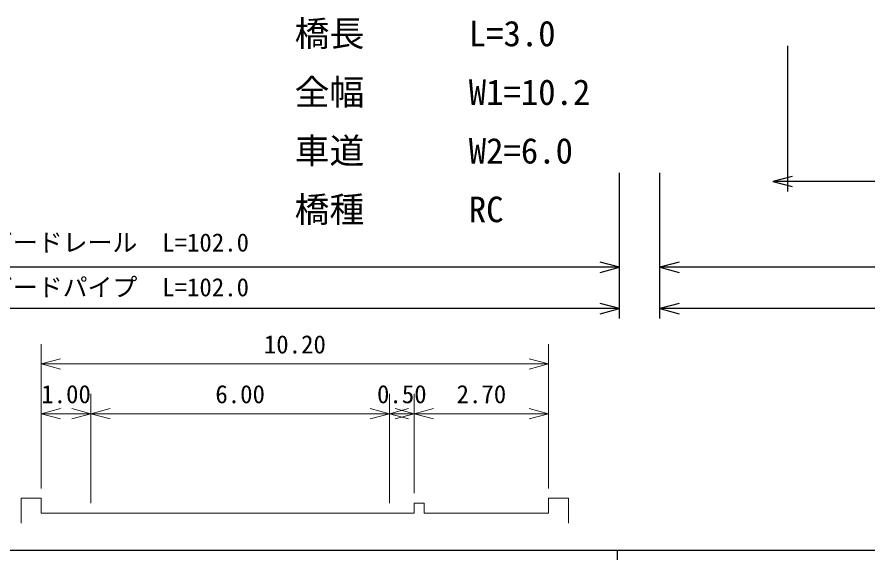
# Model space of a CAD drawing. Units: millimetres, scale not verified, with parts at other scales. Extents: x 40000 to 680000, y 20000 to 380000.
# Drawn here: x 107654 to 193197, y 204000 to 258555 of the extents above; entities that cross this region are included whole.
import ezdxf
from ezdxf.enums import TextEntityAlignment as Align

# ---------------------------------------------------------------- set-up
doc = ezdxf.new("R2010")
doc.units = ezdxf.units.MM
doc.header["$LTSCALE"] = 1000
for name, color, linetype, lineweight in [('S-BGD', 7, 'Continuous', 25), ('S-STR-HTXT', 7, 'Continuous', 13), ('S-STR-STRC', 7, 'Continuous', 25), ('S-TTL-BAND', 7, 'Continuous', 25)]:
    doc.layers.add(name, color=color, linetype=linetype, lineweight=lineweight)
doc.styles.add('ＭＳ ゴシック', font='')
doc.styles.get('ＭＳ ゴシック').set_extended_font_data('MS Gothic')

msp = doc.modelspace()

# ---------------------------------------------------------------- linework, layer by layer
at = {"layer": 'S-BGD'}
for p, q in [((185134, 241029), (185134, 255659)), ((185581, 242547), (183649, 242029)), ((563480, 242029), (183649, 242029)), ((183649, 242029), (185581, 241511))]:
    msp.add_line(p, q, dxfattribs=at)
at = {"layer": 'S-STR-HTXT'}
for p, q in [((110085, 211198), (110085, 225698)), ((161085, 211198), (161085, 225698)), ((112017, 224216), (110085, 223698)), ((161085, 223698), (159153, 224216)), ((110085, 223698), (161085, 223698)), ((110085, 223698), (112017, 223181)), ((159153, 223181), (161085, 223698)), ((115085, 209698), (115085, 220698)), ((145085, 209698), (145085, 220698)), ((147585, 210698), (147585, 220698)), ((112017, 219216), (110085, 218698)), ((115085, 218698), (113153, 219216)), ((117017, 219216), (115085, 218698)), ((145085, 218698), (143153, 219216)), ((147017, 219216), (145085, 218698)), ((147585, 218698), (145653, 219216)), ((149517, 219216), (147585, 218698)), ((161085, 218698), (159153, 219216)), ((110085, 218698), (115085, 218698)), ((110085, 218698), (112017, 218181)), ((113153, 218181), (115085, 218698)), ((115085, 218698), (145085, 218698)), ((115085, 218698), (117017, 218181)), ((143153, 218181), (145085, 218698)), ((145085, 218698), (147585, 218698)), ((145085, 218698), (147017, 218181)), ((145653, 218181), (147585, 218698)), ((147585, 218698), (161085, 218698)), ((147585, 218698), (149517, 218181)), ((159153, 218181), (161085, 218698)), ((108085, 210198), (110085, 210198)), ((108085, 210198), (108085, 207698)), ((110085, 208698), (110085, 210198)), ((148585, 209698), (147585, 209698)), ((147585, 209698), (147585, 208698)), ((148585, 208698), (148585, 209698)), ((161085, 208698), (161085, 210198)), ((161085, 210198), (163085, 210198)), ((163085, 210198), (163085, 207698)), ((110085, 208698), (115085, 208698)), ((115085, 208698), (145085, 208698)), ((145085, 208698), (147585, 208698)), ((148585, 208698), (161085, 208698))]:
    msp.add_line(p, q, dxfattribs=at)
at = {"layer": 'S-STR-STRC'}
for p, q in [((168217, 228263), (168217, 242893)), ((172287, 228263), (172287, 242893)), ((168217, 233411), (166285, 233929)), ((174219, 233929), (172287, 233411)), ((168217, 233411), (67504, 233411)), ((166285, 232894), (168217, 233411)), ((249700, 233411), (172287, 233411)), ((172287, 233411), (174219, 232894)), ((168217, 229263), (67504, 229263)), ((168217, 229263), (166285, 229780)), ((166285, 228745), (168217, 229263)), ((174219, 229780), (172287, 229263)), ((249700, 229263), (172287, 229263)), ((172287, 229263), (174219, 228745))]:
    msp.add_line(p, q, dxfattribs=at)
at = {"layer": 'S-TTL-BAND'}
for p, q in [((40000, 205000), (579000, 205000)), ((168000, 205000), (168000, 204000))]:
    msp.add_line(p, q, dxfattribs=at)

# ---------------------------------------------------------------- texts
at = {"layer": 'S-STR-HTXT', "style": 'ＭＳ ゴシック'}
for s, p in [('橋長\u3000\u3000\u3000L=3.0', (135567, 254845)), ('全幅\u3000\u3000\u3000W1=10.2', (135567, 248954)), ('車道\u3000\u3000\u3000W2=6.0', (135567, 243063)), ('橋種\u3000\u3000\u3000RC', (135567, 237172))]:
    msp.add_text(s, height=2566, dxfattribs=at).set_placement(p, align=Align.BOTTOM_LEFT)
for s, p in [('10.20', (135585, 224198)), ('1.00', (112585, 219198)), ('6.00', (130085, 219198)), ('0.50', (146335, 219198)), ('2.70', (154335, 219198))]:
    msp.add_text(s, height=1833, dxfattribs=at).set_placement(p, align=Align.BOTTOM_CENTER)
at = {"layer": 'S-STR-STRC', "style": 'ＭＳ ゴシック'}
for s, p in [('ガードレール\u3000L=102.0', (117860, 234438)), ('ガードパイプ\u3000L=102.0', (117860, 229938))]:
    msp.add_text(s, height=1833, dxfattribs=at).set_placement(p, align=Align.BOTTOM_CENTER)

doc.saveas('drawing.dxf')
